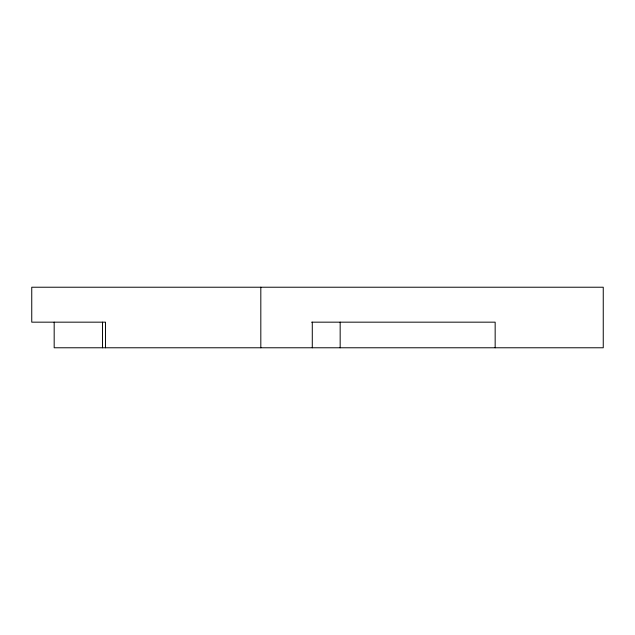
<?xml version="1.0" encoding="UTF-8"?>
<svg xmlns="http://www.w3.org/2000/svg" width="635" height="635" viewBox="0 0 635 635"><rect width="100%" height="100%" fill="white"/><g stroke="black" fill="none" stroke-linecap="round" stroke-linejoin="round"><path stroke-width="0.95" d="M311.642 322.167L495.157 322.167L495.157 347.774M340.162 322.167L340.162 347.774M312.285 322.167L312.285 347.774M260.818 287.226L260.818 347.774M105.521 347.774L105.521 322.167L31.75 322.167L31.75 287.226L603.25 287.226L603.25 347.774L54.173 347.774L54.173 322.167M102.481 322.167L102.481 347.774"/></g></svg>
